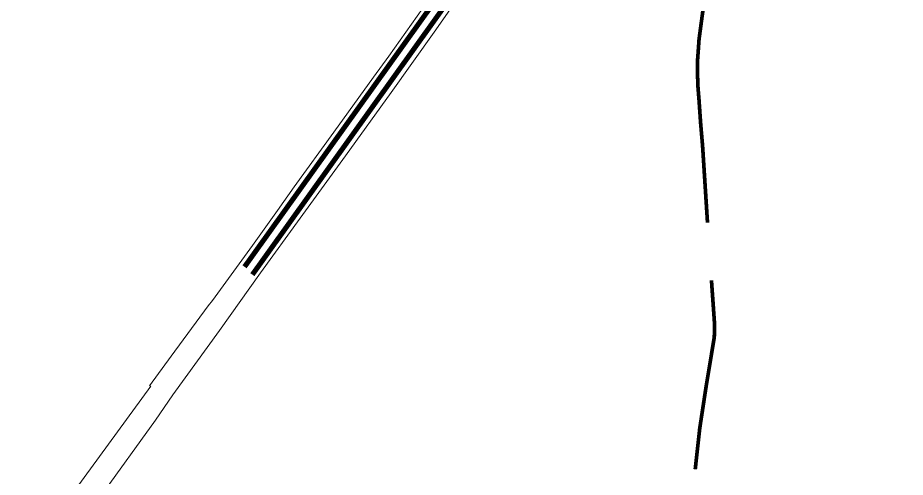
# Model space of a CAD drawing. Header units: metres. Extents: x 751 to 535790, y 161 to 6579518.
# Drawn here: x 533856 to 535778, y 6576904 to 6577898 of the extents above; entities that cross this region are included whole.
import ezdxf

# ---------------------------------------------------------------- set-up
doc = ezdxf.new("R2010")
doc.units = ezdxf.units.M
doc.linetypes.add('13132-geo$0$KATASTRIPIIR', pattern=[0.02, 0.01, 0.01])
for name, color, linetype, lineweight in [('-GEODEESIA', 7, 'Continuous', 9), ('DP_KR-olemasolev', 36, 'Continuous', 9), ('DP_T-autoliiklus-LK', 254, 'Continuous', 9)]:
    doc.layers.add(name, color=color, linetype=linetype, lineweight=lineweight)
doc.layers.add('13132-geo$0$PIIR', color=7, linetype='Continuous')

# ---------------------------------------------------------------- blocks, each defined once
blk = doc.blocks.new('13132-geo')
at = {"layer": '13132-geo$0$PIIR', "linetype": '13132-geo$0$KATASTRIPIIR', "lineweight": 0, "ltscale": 0.5, "flags": 128}
blk.add_lwpolyline([(535731.4, 6579485.3), (535729.5, 6579479.8), (535708.2, 6579419.5), (535683, 6579412.4), (535677.6, 6579380.1), (535690.5, 6579363.8), (535630.2, 6579219), (535561.3, 6579092.5), (535514, 6579029.3), (535479, 6578983.1), (535467.6, 6578969.3), (535433.1, 6578912.9), (535360.6, 6578814.9), (535243, 6578647.7), (535186.6, 6578567.4), (535185.2, 6578569.6), (535150.2, 6578519.6), (535154.2, 6578516.7), (535131.1, 6578483), (535080.3, 6578411), (534998.6, 6578298.3), (534986.5, 6578281.6), (534978.4, 6578287.5), (534848.1, 6578103.6), (534789.6, 6578021), (534799.8, 6578013.9), (534769.9, 6577971.8), (534659.8, 6577815.2), (534626.8, 6577769.4), (534540.7, 6577650.3), (534455.1, 6577532.3), (534418.4, 6577480.9), (534364.5, 6577405.3), (534277.7, 6577286.4), (534268.8, 6577274.3), (534188.7, 6577165.4), (534141.8, 6577101.3), (534144.7, 6577100.8), (533888.7, 6576751.1), (533556.3, 6576293.6), (533520.1, 6576242.2), (533373.3, 6576040.6), (533365.6, 6576045), (533149.2, 6575741.4), (533155.7, 6575736.7), (533124.9, 6575691.6), (533122.8, 6575694.1), (533094, 6575667.4), (533075.7, 6575632.1), (533063.3, 6575612.9), (533112.9, 6575576.9), (533162, 6575646.6), (533163.1, 6575648.2), (533432.1, 6576030.4), (533575, 6576228), (533825.9, 6576575.4), (533935.1, 6576727.8), (534036.8, 6576863.9), (534154.7, 6577026.8), (534192.2, 6577082.1), (534292.9, 6577221.5), (534382.1, 6577346.2), (534467.8, 6577464.6), (534565.7, 6577599), (534664.5, 6577736.4), (534757.8, 6577867.2), (534907.8, 6578081.7), (534930.6, 6578065.7), (534962, 6578110.8), (534938.8, 6578126.1), (535035.1, 6578263.9), (535157.3, 6578434.7), (535215.2, 6578513.2), (535260.3, 6578577.2), (535258, 6578579.2), (535269.5, 6578595.7), (535386.4, 6578763.5), (535408.5, 6578738.7), (535436.4, 6578767.7), (535447.8, 6578820.6), (535458.2, 6578850.1), (535467.5, 6578866.9), (535558.9, 6579005.6), (535618.5, 6579097.3), (535655, 6579166.5), (535675.3, 6579177.6), (535675.4, 6579194.4), (535688.8, 6579232.5), (535704.5, 6579267.8), (535715.8, 6579299.5), (535748.6, 6579391.3), (535756.4, 6579411.9), (535774.7, 6579465.3), (535777.5, 6579473.5)], close=True, dxfattribs=at)

msp = doc.modelspace()

# ---------------------------------------------------------------- linework, layer by layer
at = {"layer": 'DP_KR-olemasolev', "ltscale": 0.5, "const_width": 0.3, "flags": 128}
for points in [[(534036.84, 6576863.94), (534154.72, 6577026.81), (534192.15, 6577082.14), (534292.89, 6577221.5), (534382.11, 6577346.2), (534467.77, 6577464.59), (534565.66, 6577599.04), (534664.54, 6577736.42), (534757.77, 6577867.18), (534907.82, 6578081.65)], [(534769.95, 6577971.77), (534659.8, 6577815.18), (534626.79, 6577769.36), (534540.69, 6577650.32), (534455.07, 6577532.32), (534418.45, 6577480.94), (534364.53, 6577405.28), (534277.65, 6577286.41), (534268.81, 6577274.32), (534188.69, 6577165.4), (534141.75, 6577101.29), (534144.74, 6577100.84), (533888.67, 6576751.1)]]:
    msp.add_lwpolyline(points, dxfattribs=at)
at = {"layer": 'DP_T-autoliiklus-LK', "ltscale": 0.5, "flags": 128}
for points, const_width in [([(535349.48, 6577454.67), (535338.86, 6577620.34), (535334.56, 6577670.44), (535331.18, 6577719.43), (535328.59, 6577751.77), (535327.73, 6577784.04), (535327.91, 6577805.98), (535329.17, 6577822.63), (535331.22, 6577851.92), (535341.68, 6577929.85), (535343.49, 6577947.28), (535347.88, 6577993.22), (535348.64, 6578034.1), (535349.16, 6578141.31), (535350.29, 6578197.64), (535352.39, 6578261.33), (535357.88, 6578342.09), (535366.64, 6578410.57), (535368.98, 6578428.82), (535378.78, 6578485.14), (535401.72, 6578619.03), (535414.9, 6578712.96)], 8), ([(534838.17, 6578044.07), (534347.35, 6577359.14)], 11), ([(534857.01, 6578030.36), (534364.27, 6577342.14)], 11), ([(535358.06, 6577329.83), (535364.53, 6577238.35), (535364.53, 6577228.59), (535364.28, 6577209.66), (535364.16, 6577206.56), (535346.56, 6577100.37), (535332.73, 6577009.8), (535322.9, 6576920.78)], 8)]:
    msp.add_lwpolyline(points, dxfattribs=dict(at, const_width=const_width))

# ---------------------------------------------------------------- block references
at = {"layer": '-GEODEESIA', "ltscale": 0.5}
msp.add_blockref('13132-geo', (0, 0), dxfattribs=at)

doc.saveas('drawing.dxf')
